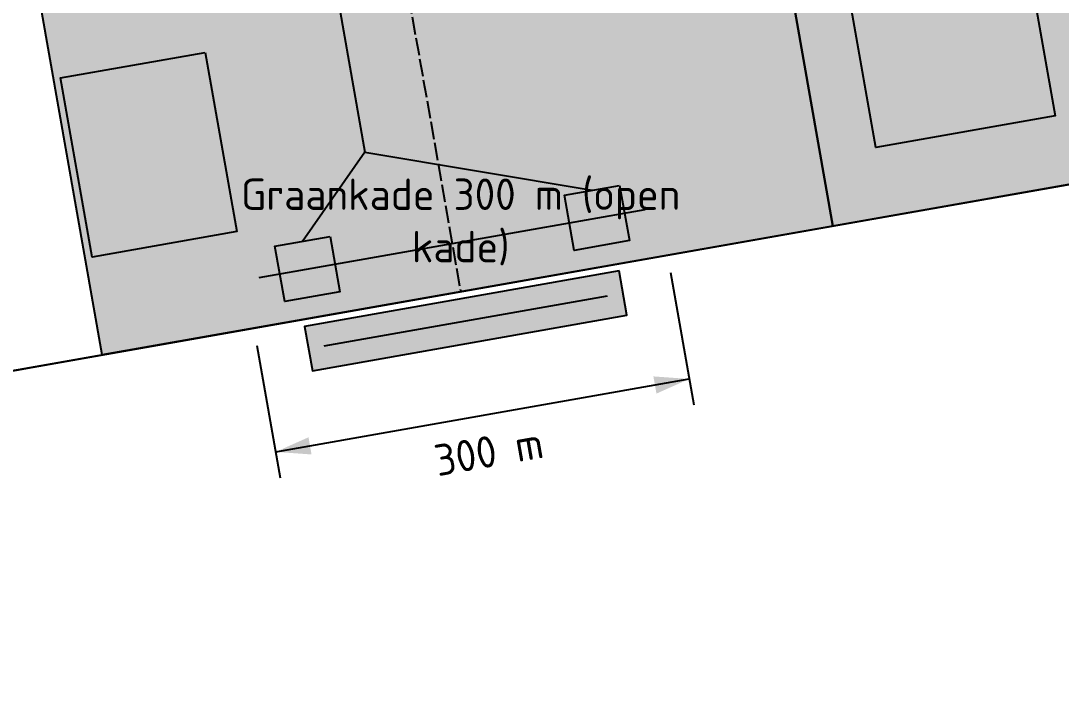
# Model space of a CAD drawing. Header units: metres. Extents: x 284000 to 318000, y 7632000 to 7666000.
# Drawn here: x 295981 to 296727, y 7649755 to 7650240 of the extents above; entities that cross this region are included whole.
import ezdxf
from ezdxf.enums import TextEntityAlignment as Align

# ---------------------------------------------------------------- set-up
doc = ezdxf.new("R2010")
doc.units = ezdxf.units.M
doc.header["$LTSCALE"] = 10
doc.linetypes.add('DASHED', pattern=[1.524, 1.27, -0.254])
for name, color, linetype in [('HV-BAGGER', 5, 'Continuous'), ('HV-D-GEBOUW', 8, 'Continuous'), ('HV-D-INSTALLATIE', 211, 'Continuous'), ('HV-D-KRAAN', 7, 'Continuous'), ('HV-D-PARKEER', 112, 'Continuous'), ('HV-GRAAN', 50, 'Continuous'), ('HV-HAVENDIENST', 150, 'Continuous'), ('HV-KADE', 7, 'Continuous'), ('HV-LEIDING', 1, 'Continuous'), ('HV-ONDERGROND', 8, 'Continuous'), ('HV-SCHIP', 3, 'Continuous'), ('HV-TEKST-02', 7, 'Continuous'), ('HV-TOETS-LIGPLAATS-GRAAN', 4, 'Continuous'), ('HV-TOETS-WAND-HB-OPEN', 30, 'Continuous'), ('HV-TOETS-WAND-HB-TALUD', 30, 'Continuous')]:
    doc.layers.add(name, color=color, linetype=linetype)
doc.styles.add('NLCS-ISO', font='NLCS-ISO.ttf')
picture_1 = doc.add_image_def('image1.jpg', size_in_pixel=(3400, 3400))

msp = doc.modelspace()

# ---------------------------------------------------------------- hatches: boundary and pattern name
at = {"layer": 'HV-D-GEBOUW', "true_color": 0x495057, "transparency": 33554534}
h = msp.add_hatch(color=8, dxfattribs=at)
h.dxf.hatch_style = 1
h.paths.add_polyline_path([(296705.16, 7650270.66), (296722.58, 7650171.84), (296594.11, 7650149.18), (296576.68, 7650248.01)])
at = {"layer": 'HV-D-KRAAN', "true_color": 0xffffff, "transparency": 33554534}
h = msp.add_hatch(color=7, dxfattribs=at)
h.dxf.hatch_style = 1
h.paths.add_polyline_path([(296410.41, 7650121.89), (296417.38, 7650082.36), (296377.85, 7650075.39), (296370.88, 7650114.92)])
h = msp.add_hatch(color=7, dxfattribs=at)
h.dxf.hatch_style = 1
h.paths.add_polyline_path([(296202.88, 7650085.29), (296209.85, 7650045.76), (296170.32, 7650038.79), (296163.35, 7650078.32)])
at = {"layer": 'HV-D-PARKEER', "true_color": 0x2d6a4f, "transparency": 33554534}
h = msp.add_hatch(color=112, dxfattribs=at)
h.dxf.hatch_style = 1
h.paths.add_polyline_path([(296113.37, 7650217.26), (296136.03, 7650088.79), (296032.26, 7650070.49), (296009.61, 7650198.97)])
at = {"layer": 'HV-GRAAN', "true_color": 0xffd166, "transparency": 33554534}
h = msp.add_hatch(color=50, dxfattribs=at)
h.dxf.hatch_style = 1
h.paths.add_polyline_path([(296463.97, 7650656.1), (296563.29, 7650092.8), (296039.52, 7650000.44), (295940.19, 7650563.75)])
at = {"layer": 'HV-HAVENDIENST', "true_color": 0x4ea8de, "transparency": 33554534}
h = msp.add_hatch(color=150, dxfattribs=at)
h.dxf.hatch_style = 1
h.paths.add_polyline_path([(296463.97, 7650656.1), (297224.92, 7650790.28), (297296.99, 7650670.52), (297266.72, 7650379.87), (297126.6, 7650192.12), (296563.29, 7650092.8)])
at = {"layer": 'HV-SCHIP', "true_color": 0x80ffdb, "transparency": 33554534}
h = msp.add_hatch(color=3, dxfattribs=at)
h.dxf.hatch_style = 1
h.paths.add_polyline_path([(296410.09, 7650060.71), (296184.57, 7650020.94), (296190.17, 7649989.17), (296415.69, 7650028.94)])

# ---------------------------------------------------------------- linework, layer by layer
at = {"layer": 'HV-BAGGER'}
msp.add_lwpolyline([(295896.36, 7649975.29, 3.297039), (295936.91, 7649605.33), (297092.25, 7649809.04), (297027.77, 7650174.7), (295896.36, 7649975.29)], format="xyb", dxfattribs=at)
at = {"layer": 'HV-D-GEBOUW'}
msp.add_lwpolyline([(296705.16, 7650270.66), (296722.58, 7650171.84), (296594.11, 7650149.18), (296576.68, 7650248.01), (296705.16, 7650270.66)], close=True, dxfattribs=at)
at = {"layer": 'HV-D-INSTALLATIE'}
for points in [[(296201.74, 7650293.98), (296227.88, 7650145.74), (296183.11, 7650081.81)], [(296227.88, 7650145.74), (296390.65, 7650118.4)]]:
    msp.add_lwpolyline(points, dxfattribs=at)
at = {"layer": 'HV-D-KRAAN'}
for points in [[(296410.41, 7650121.89), (296417.38, 7650082.36), (296377.85, 7650075.39), (296370.88, 7650114.92), (296410.41, 7650121.89)], [(296202.88, 7650085.29), (296209.85, 7650045.76), (296170.32, 7650038.79), (296163.35, 7650078.32), (296202.88, 7650085.29)]]:
    msp.add_lwpolyline(points, close=True, dxfattribs=at)
msp.add_lwpolyline([(296152.01, 7650055.94), (296428.72, 7650104.73)], dxfattribs=at)
at = {"layer": 'HV-D-PARKEER'}
msp.add_lwpolyline([(296113.37, 7650217.26), (296136.03, 7650088.79), (296032.26, 7650070.49), (296009.61, 7650198.97), (296113.37, 7650217.26)], close=True, dxfattribs=at)
at = {"layer": 'HV-GRAAN'}
msp.add_lwpolyline([(296463.97, 7650656.1), (296563.29, 7650092.8), (296039.52, 7650000.44), (295940.19, 7650563.75), (296463.97, 7650656.1)], close=True, dxfattribs=at)
at = {"layer": 'HV-HAVENDIENST'}
msp.add_lwpolyline([(296463.97, 7650656.1), (297224.92, 7650790.28), (297296.99, 7650670.52), (297266.72, 7650379.87), (297126.6, 7650192.12), (296563.29, 7650092.8), (296463.97, 7650656.1)], close=True, dxfattribs=at)
at = {"layer": 'HV-KADE'}
msp.add_lwpolyline([(296148.23, 7650019.61), (296444.7, 7650071.89)], dxfattribs=at)
at = {"layer": 'HV-LEIDING', "linetype": 'DASHED'}
msp.add_lwpolyline([(296251.16, 7650302.7), (296296.46, 7650045.75)], dxfattribs=at)
at = {"layer": 'HV-SCHIP'}
msp.add_lwpolyline([(296410.09, 7650060.71), (296184.57, 7650020.94), (296190.17, 7649989.17), (296415.69, 7650028.94), (296410.09, 7650060.71)], close=True, dxfattribs=at)
at = {"layer": 'HV-TEKST-02'}
for p, q in [((296446.87, 7650059.58), (296463.59, 7649964.79)), ((296150.4, 7650007.3), (296167.11, 7649912.51)), ((296163.85, 7649930.98), (296460.33, 7649983.26))]:
    msp.add_line(p, q, dxfattribs=at)
for points in [[(296460.33, 7649983.26), (296434.62, 7649985.07), (296436.8, 7649972.76)], [(296163.85, 7649930.98), (296187.39, 7649941.47), (296189.56, 7649929.16)]]:
    msp.add_solid(points, dxfattribs=at)
at = {"layer": 'HV-TOETS-LIGPLAATS-GRAAN'}
msp.add_line((296198.65, 7650007.05), (296401.62, 7650042.84), dxfattribs=at)
at = {"layer": 'HV-TOETS-WAND-HB-OPEN'}
for p, q in [((296583.06, 7650096.28), (297027.77, 7650174.7)), ((295990.1, 7649991.73), (296583.06, 7650096.28))]:
    msp.add_line(p, q, dxfattribs=at)
at = {"layer": 'HV-TOETS-WAND-HB-TALUD'}
msp.add_line((295248.91, 7649861.04), (295990.1, 7649991.73), dxfattribs=at)

# ---------------------------------------------------------------- texts
at = {"layer": 'HV-TEKST-02', "style": 'NLCS-ISO'}
msp.add_text('300 m', height=22.5, rotation=10, dxfattribs=at).set_placement((296316.65, 7649931.27), align=Align.MIDDLE_CENTER)
at = {"layer": 'HV-TEKST-02', "insert": (296296.46, 7650095.75), "char_height": 22.5, "attachment_point": 5, "style": 'NLCS-ISO'}
msp.add_mtext('Graankade 300 m (open\\Pkade)', dxfattribs=at)

# ---------------------------------------------------------------- pictures from other files: only their frames are drawn
at = {"layer": 'HV-ONDERGROND'}
image = msp.add_image(picture_1, insert=(284000, 7632000), size_in_units=(34000, 34000), dxfattribs=at)

doc.saveas('drawing.dxf')
